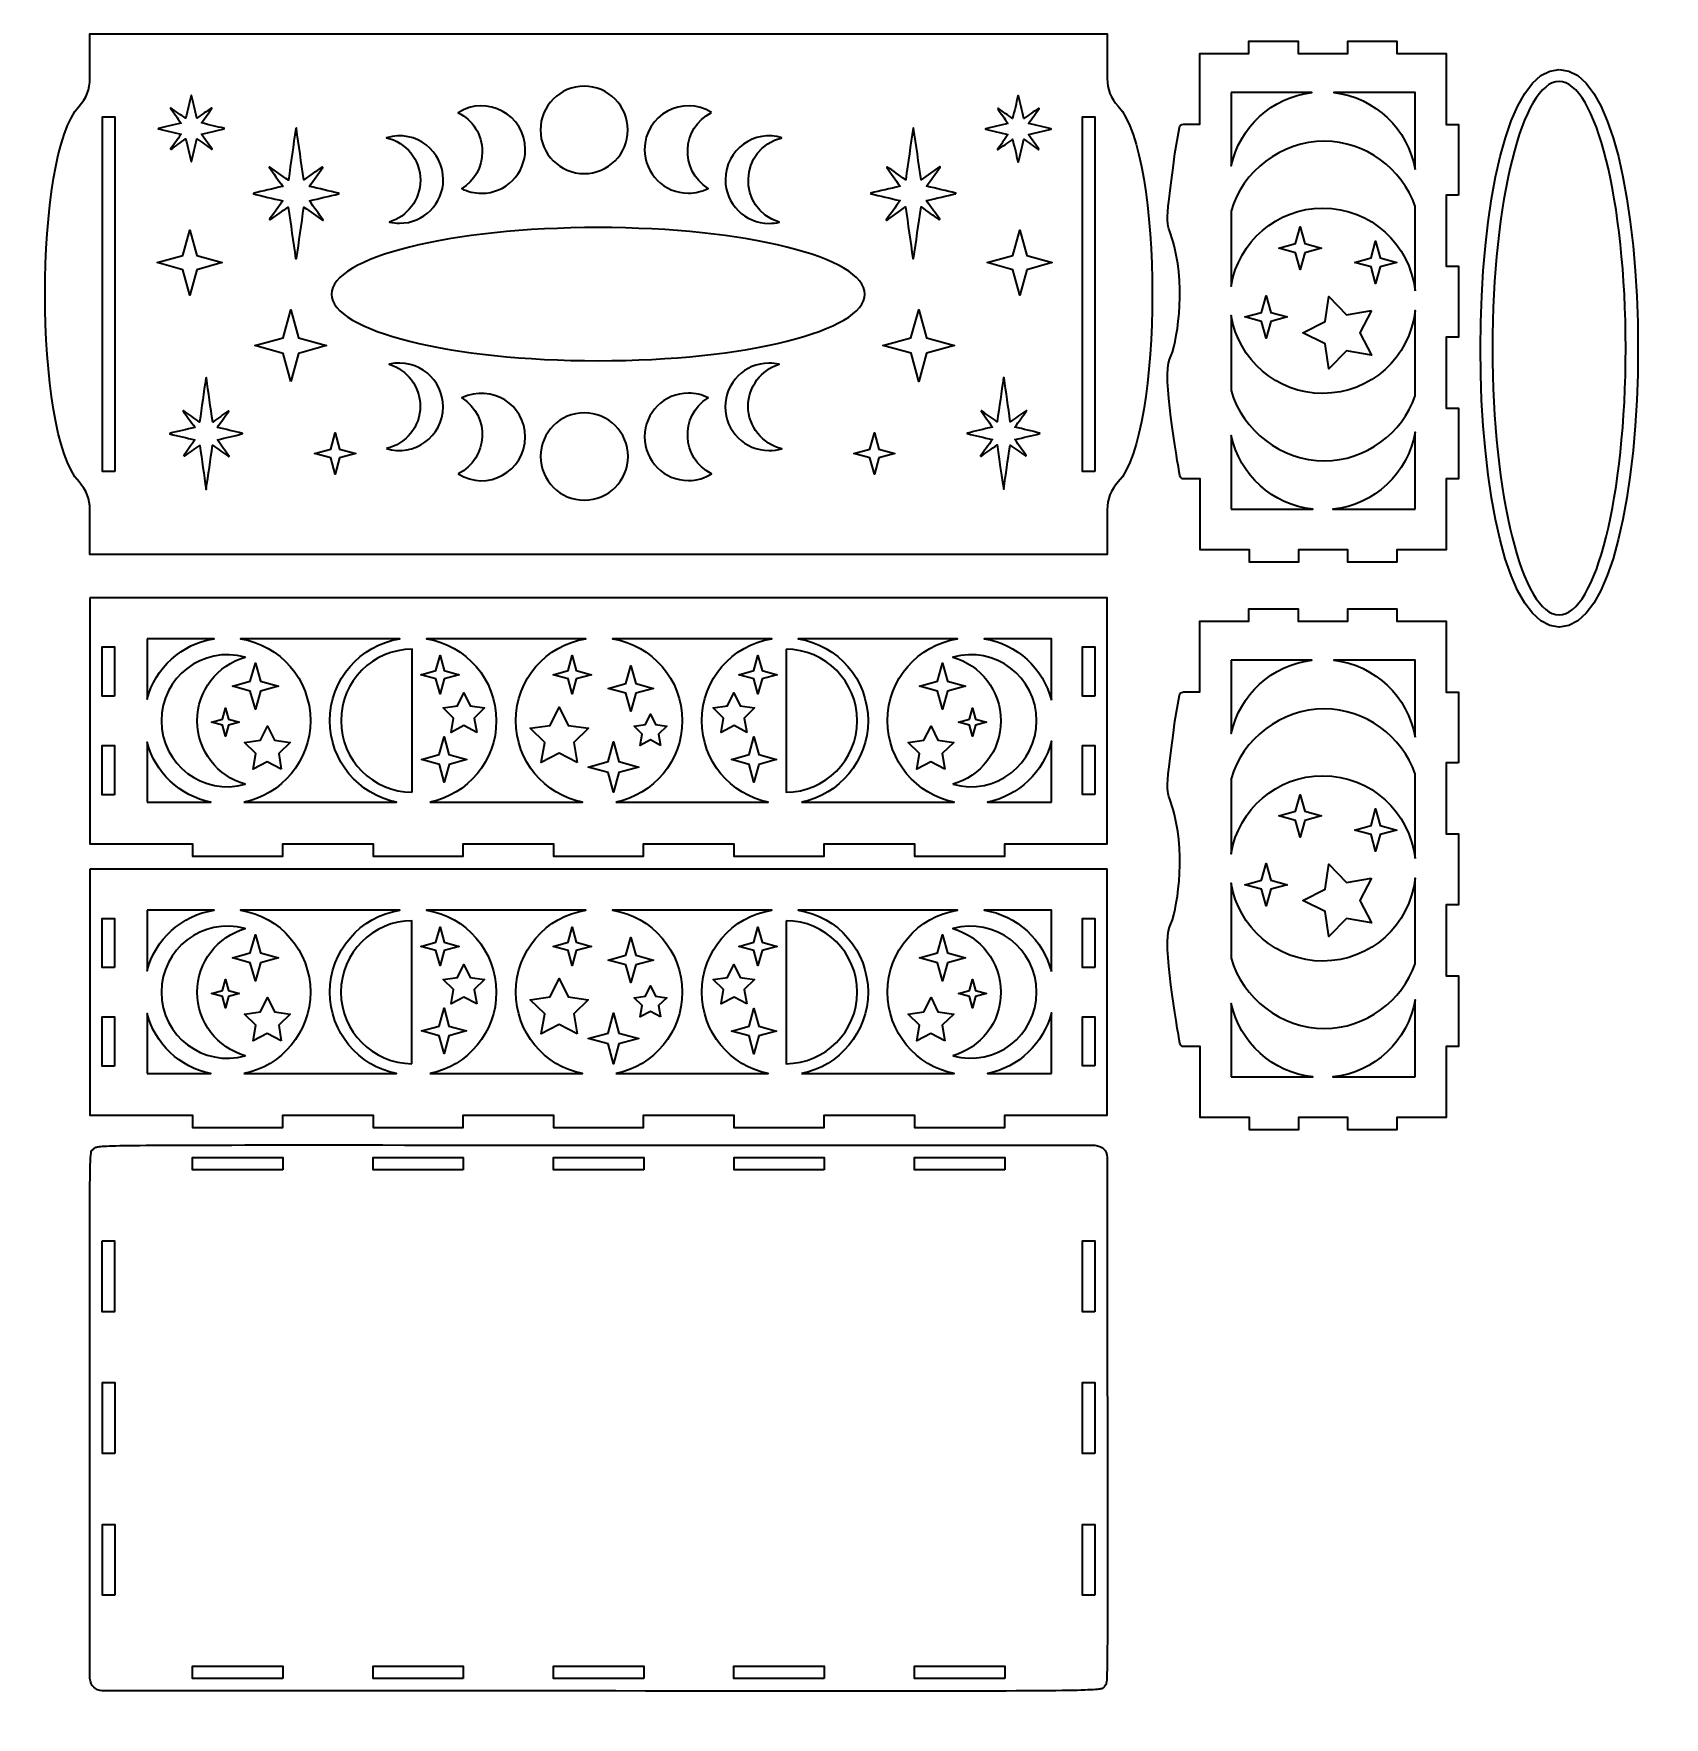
# Model space of a CAD drawing. Header units: inches. Extents: x 10 to 407, y -5 to 405.
import ezdxf

# ---------------------------------------------------------------- set-up
doc = ezdxf.new("R2010")
doc.units = ezdxf.units.IN
doc.header["$MEASUREMENT"] = 0
doc.layers.add('_U+0421_U+043B_U+043E_U+0439 1', color=7, linetype='Continuous')

msp = doc.modelspace()

# ---------------------------------------------------------------- linework, layer by layer
at = {"layer": '_U+0421_U+043B_U+043E_U+0439 1', "color": 250, "lineweight": 35, "true_color": 0x373435}
for points in [[(29.53, 298.49), (26.53, 298.49), (26.53, 384.92), (29.53, 384.92), (29.53, 298.49)], [(268.5, 298.49), (265.5, 298.49), (265.5, 384.92), (268.5, 384.92), (268.5, 298.49)], [(46.11, 351.08), (47.8, 357.29), (49.53, 351.08), (55.74, 349.39), (49.53, 347.66), (47.8, 341.45), (46.11, 347.66), (39.9, 349.39), (46.11, 351.08)], [(251.88, 347.66), (250.19, 341.45), (248.46, 347.66), (242.25, 349.39), (248.46, 351.08), (250.19, 357.29), (251.88, 351.08), (258.09, 349.39), (251.88, 347.66)], [(319.65, 351.79), (318.52, 347.73), (317.43, 351.79), (313.37, 352.88), (317.43, 354.01), (318.52, 358.07), (319.65, 354.01), (323.71, 352.88), (319.65, 351.79)], [(331.79, 349.43), (335.84, 350.56), (336.94, 354.61), (338.07, 350.56), (342.12, 349.43), (338.07, 348.33), (336.94, 344.28), (335.84, 348.33), (331.79, 349.43)], [(315.42, 336.13), (311.36, 335.03), (310.23, 330.98), (309.14, 335.03), (305.08, 336.13), (309.14, 337.26), (310.23, 341.31), (311.36, 337.26), (315.42, 336.13)], [(335.92, 337.71), (333.06, 332.28), (335.92, 326.85), (329.85, 327.87), (325.54, 323.5), (324.66, 329.6), (319.16, 332.28), (324.66, 335), (325.54, 341.1), (329.85, 336.69), (335.92, 337.71)], [(72.43, 320.39), (70.56, 327.24), (63.71, 329.14), (70.56, 331.01), (72.43, 337.86), (74.33, 331.01), (81.17, 329.14), (74.33, 327.24), (72.43, 320.39)], [(227.44, 327.27), (225.57, 320.43), (223.66, 327.27), (216.78, 329.14), (223.63, 331.01), (225.53, 337.86), (227.4, 331.01), (234.24, 329.14), (227.44, 327.27)], [(84.35, 301.77), (83.26, 297.81), (82.2, 301.77), (78.25, 302.86), (82.2, 303.92), (83.26, 307.87), (84.35, 303.92), (88.3, 302.86), (84.35, 301.77)], [(215.79, 301.77), (214.74, 297.81), (213.64, 301.77), (209.69, 302.86), (213.64, 303.92), (214.74, 307.87), (215.79, 303.92), (219.75, 302.86), (215.79, 301.77)], [(23.49, 267.69), (23.49, 207.68), (48.47, 207.68), (48.47, 204.68), (70.48, 204.68), (70.48, 207.68), (92.5, 207.68), (92.5, 204.68), (114.51, 204.68), (114.51, 207.68), (136.52, 207.68), (136.52, 204.68), (158.47, 204.68), (158.47, 207.68), (180.48, 207.68), (180.48, 204.68), (202.49, 204.68), (202.49, 207.68), (224.47, 207.68), (224.47, 204.68), (246.49, 204.68), (246.49, 207.68), (271.5, 207.68), (271.5, 267.69), (23.49, 267.69)], [(29.49, 243.7), (26.49, 243.7), (26.49, 255.69), (29.49, 255.69), (29.49, 243.7)], [(268.5, 243.7), (265.5, 243.7), (265.5, 255.69), (268.5, 255.69), (268.5, 243.7)], [(65.02, 244.9), (63.82, 240.49), (62.58, 244.9), (58.21, 246.1), (62.58, 247.33), (63.82, 251.71), (65.02, 247.33), (69.43, 246.1), (65.02, 244.9)], [(109.82, 247.9), (108.83, 244.23), (107.81, 247.9), (104.14, 248.88), (107.81, 249.91), (108.83, 253.58), (109.82, 249.91), (113.49, 248.88), (109.82, 247.9)], [(142.06, 247.9), (141.04, 244.23), (140.05, 247.9), (136.38, 248.88), (140.05, 249.91), (141.04, 253.58), (142.06, 249.91), (145.73, 248.88), (142.06, 247.9)], [(156.53, 244.4), (155.33, 240.07), (154.16, 244.4), (149.82, 245.57), (154.16, 246.77), (155.33, 251.11), (156.53, 246.77), (160.87, 245.57), (156.53, 244.4)], [(187.36, 247.9), (186.34, 244.23), (185.35, 247.9), (181.68, 248.88), (185.35, 249.91), (186.34, 253.58), (187.36, 249.91), (191.03, 248.88), (187.36, 247.9)], [(232.59, 244.9), (231.35, 240.49), (230.15, 244.9), (225.74, 246.1), (230.15, 247.33), (231.35, 251.71), (232.59, 247.33), (236.96, 246.1), (232.59, 244.9)], [(117.79, 234.84), (114.65, 236.5), (111.51, 234.84), (112.11, 238.34), (109.57, 240.81), (113.07, 241.3), (114.62, 244.48), (116.17, 241.3), (119.66, 240.81), (117.12, 238.34), (117.79, 234.84)], [(183.66, 234.84), (180.52, 236.5), (177.38, 234.84), (177.98, 238.34), (175.44, 240.81), (178.93, 241.3), (180.48, 244.48), (182.03, 241.3), (185.53, 240.81), (182.99, 238.34), (183.66, 234.84)], [(59.97, 237.35), (57.29, 236.61), (56.55, 233.93), (55.81, 236.61), (53.13, 237.35), (55.81, 238.09), (56.55, 240.77), (57.29, 238.09), (59.97, 237.35)], [(142.24, 227.54), (137.87, 229.83), (133.49, 227.54), (134.34, 232.41), (130.81, 235.87), (135.71, 236.57), (137.9, 241.02), (140.09, 236.57), (144.99, 235.87), (141.46, 232.41), (142.24, 227.54)], [(162.6, 231.7), (160.13, 233.01), (157.66, 231.7), (158.11, 234.46), (156.14, 236.4), (158.89, 236.78), (160.13, 239.29), (161.36, 236.78), (164.11, 236.4), (162.1, 234.46), (162.6, 231.7)], [(237.91, 238.09), (238.65, 240.77), (239.39, 238.09), (242.08, 237.35), (239.39, 236.61), (238.65, 233.93), (237.91, 236.61), (235.2, 237.35), (237.91, 238.09)], [(70.13, 225.88), (66.71, 227.68), (63.29, 225.88), (63.96, 229.69), (61.17, 232.37), (65.02, 232.94), (66.75, 236.4), (68.47, 232.94), (72.32, 232.37), (69.53, 229.69), (70.13, 225.88)], [(231.92, 225.88), (228.49, 227.68), (225.07, 225.88), (225.74, 229.69), (222.96, 232.37), (226.8, 232.94), (228.53, 236.4), (230.22, 232.94), (234.07, 232.37), (231.28, 229.69), (231.92, 225.88)], [(29.49, 219.67), (26.49, 219.67), (26.49, 231.67), (29.49, 231.67), (29.49, 219.67)], [(108.62, 229.45), (109.82, 233.79), (110.98, 229.45), (115.36, 228.25), (111.02, 227.05), (109.86, 222.71), (108.66, 227.05), (104.32, 228.25), (108.62, 229.45)], [(149.79, 225.11), (144.96, 226.41), (149.79, 227.75), (151.09, 232.59), (152.44, 227.75), (157.3, 226.41), (152.44, 225.11), (151.09, 220.27), (149.79, 225.11)], [(186.55, 227.05), (185.35, 222.71), (184.19, 227.05), (179.85, 228.25), (184.19, 229.45), (185.35, 233.79), (186.55, 229.45), (190.89, 228.25), (186.55, 227.05)], [(268.5, 219.71), (265.5, 219.71), (265.5, 231.7), (268.5, 231.7), (268.5, 219.71)], [(319.65, 213.4), (318.52, 209.34), (317.43, 213.4), (313.37, 214.49), (317.43, 215.62), (318.52, 219.67), (319.65, 215.62), (323.71, 214.49), (319.65, 213.4)], [(331.79, 211.03), (335.84, 212.16), (336.94, 216.22), (338.07, 212.16), (342.12, 211.03), (338.07, 209.94), (336.94, 205.88), (335.84, 209.94), (331.79, 211.03)], [(23.49, 201.51), (23.49, 141.5), (48.47, 141.5), (48.47, 138.5), (70.48, 138.5), (70.48, 141.5), (92.5, 141.5), (92.5, 138.5), (114.51, 138.5), (114.51, 141.5), (136.52, 141.5), (136.52, 138.5), (158.47, 138.5), (158.47, 141.5), (180.48, 141.5), (180.48, 138.5), (202.49, 138.5), (202.49, 141.5), (224.47, 141.5), (224.47, 138.5), (246.49, 138.5), (246.49, 141.5), (271.5, 141.5), (271.5, 201.51), (23.49, 201.51)], [(315.42, 197.73), (311.36, 196.64), (310.23, 192.58), (309.14, 196.64), (305.08, 197.73), (309.14, 198.86), (310.23, 202.92), (311.36, 198.86), (315.42, 197.73)], [(335.92, 199.32), (333.06, 193.89), (335.92, 188.45), (329.85, 189.48), (325.54, 185.1), (324.66, 191.21), (319.16, 193.89), (324.66, 196.6), (325.54, 202.71), (329.85, 198.3), (335.92, 199.32)], [(29.49, 177.52), (26.49, 177.52), (26.49, 189.51), (29.49, 189.51), (29.49, 177.52)], [(268.5, 177.52), (265.5, 177.52), (265.5, 189.51), (268.5, 189.51), (268.5, 177.52)], [(65.02, 178.68), (63.82, 174.27), (62.58, 178.68), (58.21, 179.88), (62.58, 181.12), (63.82, 185.49), (65.02, 181.12), (69.43, 179.88), (65.02, 178.68)], [(109.82, 181.68), (108.83, 178.01), (107.81, 181.68), (104.14, 182.67), (107.81, 183.69), (108.83, 187.36), (109.82, 183.69), (113.49, 182.67), (109.82, 181.68)], [(142.06, 181.68), (141.04, 178.01), (140.05, 181.68), (136.38, 182.67), (140.05, 183.69), (141.04, 187.36), (142.06, 183.69), (145.73, 182.67), (142.06, 181.68)], [(156.53, 178.19), (155.33, 173.85), (154.16, 178.19), (149.82, 179.35), (154.16, 180.55), (155.33, 184.89), (156.53, 180.55), (160.87, 179.35), (156.53, 178.19)], [(187.36, 181.68), (186.34, 178.01), (185.35, 181.68), (181.68, 182.67), (185.35, 183.69), (186.34, 187.36), (187.36, 183.69), (191.03, 182.67), (187.36, 181.68)], [(232.59, 178.68), (231.35, 174.27), (230.15, 178.68), (225.74, 179.88), (230.15, 181.12), (231.35, 185.49), (232.59, 181.12), (236.96, 179.88), (232.59, 178.68)], [(117.79, 168.66), (114.65, 170.32), (111.51, 168.66), (112.11, 172.16), (109.57, 174.63), (113.07, 175.12), (114.62, 178.29), (116.17, 175.12), (119.66, 174.63), (117.12, 172.16), (117.79, 168.66)], [(183.66, 168.66), (180.52, 170.32), (177.38, 168.66), (177.98, 172.16), (175.44, 174.63), (178.93, 175.12), (180.48, 178.29), (182.03, 175.12), (185.53, 174.63), (182.99, 172.16), (183.66, 168.66)], [(59.97, 171.17), (57.29, 170.43), (56.55, 167.71), (55.81, 170.43), (53.13, 171.17), (55.81, 171.91), (56.55, 174.59), (57.29, 171.91), (59.97, 171.17)], [(142.24, 161.36), (137.87, 163.65), (133.49, 161.36), (134.34, 166.23), (130.81, 169.69), (135.71, 170.39), (137.9, 174.84), (140.05, 170.39), (144.96, 169.69), (141.43, 166.23), (142.24, 161.36)], [(162.6, 165.49), (160.13, 166.79), (157.66, 165.49), (158.11, 168.24), (156.14, 170.18), (158.89, 170.57), (160.13, 173.07), (161.36, 170.57), (164.11, 170.18), (162.1, 168.24), (162.6, 165.49)], [(237.91, 171.91), (238.65, 174.59), (239.39, 171.91), (242.08, 171.17), (239.39, 170.43), (238.65, 167.71), (237.91, 170.43), (235.2, 171.17), (237.91, 171.91)], [(70.13, 159.67), (66.71, 161.47), (63.29, 159.67), (63.96, 163.48), (61.17, 166.19), (65.02, 166.76), (66.75, 170.22), (68.47, 166.76), (72.32, 166.19), (69.53, 163.48), (70.13, 159.67)], [(231.92, 159.67), (228.49, 161.47), (225.07, 159.67), (225.74, 163.48), (222.96, 166.19), (226.8, 166.76), (228.53, 170.22), (230.22, 166.76), (234.07, 166.19), (231.28, 163.48), (231.92, 159.67)], [(29.49, 153.49), (26.49, 153.49), (26.49, 165.49), (29.49, 165.49), (29.49, 153.49)], [(108.62, 163.27), (109.82, 167.6), (110.98, 163.27), (115.32, 162.07), (110.98, 160.9), (109.82, 156.56), (108.62, 160.9), (104.28, 162.07), (108.62, 163.27)], [(149.79, 158.89), (144.96, 160.2), (149.79, 161.54), (151.09, 166.37), (152.44, 161.54), (157.3, 160.2), (152.44, 158.89), (151.09, 154.06), (149.79, 158.89)], [(186.55, 160.87), (185.35, 156.53), (184.19, 160.87), (179.85, 162.03), (184.19, 163.23), (185.35, 167.57), (186.55, 163.23), (190.89, 162.03), (186.55, 160.87)], [(268.5, 153.53), (265.5, 153.53), (265.5, 165.52), (268.5, 165.52), (268.5, 153.53)], [(70.52, 128.2), (48.51, 128.2), (48.51, 131.2), (70.52, 131.2), (70.52, 128.2)], [(114.51, 128.2), (92.5, 128.2), (92.5, 131.2), (114.51, 131.2), (114.51, 128.2)], [(158.54, 128.2), (136.52, 128.2), (136.52, 131.2), (158.54, 131.2), (158.54, 128.2)], [(202.49, 128.2), (180.52, 128.2), (180.52, 131.2), (202.49, 131.2), (202.49, 128.2)], [(246.52, 128.2), (224.51, 128.2), (224.51, 131.2), (246.52, 131.2), (246.52, 128.2)], [(26.49, 110.91), (29.49, 110.91), (29.49, 93.63), (26.49, 93.63), (26.49, 110.91)], [(268.5, 93.63), (265.5, 93.63), (265.5, 110.91), (268.5, 110.91), (268.5, 93.63)], [(29.53, 59.06), (26.53, 59.06), (26.53, 76.34), (29.53, 76.34), (29.53, 59.06)], [(268.5, 59.06), (265.5, 59.06), (265.5, 76.34), (268.5, 76.34), (268.5, 59.06)], [(29.53, 24.48), (26.53, 24.48), (26.53, 41.77), (29.53, 41.77), (29.53, 24.48)], [(268.5, 24.48), (265.5, 24.48), (265.5, 41.77), (268.5, 41.77), (268.5, 24.48)], [(70.52, 4.2), (48.51, 4.2), (48.51, 7.2), (70.52, 7.2), (70.52, 4.2)], [(114.51, 4.2), (92.5, 4.2), (92.5, 7.2), (114.51, 7.2), (114.51, 4.2)], [(158.54, 4.2), (136.52, 4.2), (136.52, 7.2), (158.54, 7.2), (158.54, 4.2)], [(202.49, 4.2), (180.48, 4.2), (180.48, 7.2), (202.49, 7.2), (202.49, 4.2)], [(246.52, 4.2), (224.51, 4.2), (224.51, 7.2), (246.52, 7.2), (246.52, 4.2)]]:
    msp.add_lwpolyline(points, dxfattribs=at)
for points, knots in [([(274.18, 387.49), (272.38, 389.4), (271.5, 391.65), (271.5, 394.3), (271.5, 394.3), (271.5, 405.2), (271.5, 405.2), (271.5, 405.2), (23.49, 405.2), (23.49, 405.2), (23.49, 405.2), (23.49, 394.3), (23.49, 394.3), (23.49, 391.69), (22.61, 389.43), (20.81, 387.49), (9.78, 375.65), (9.76, 307.78), (20.81, 295.91), (22.61, 293.97), (23.49, 291.71), (23.49, 289.1), (23.49, 289.1), (23.49, 278.2), (23.49, 278.2), (23.49, 278.2), (271.5, 278.2), (271.5, 278.2), (271.5, 278.2), (271.5, 289.1), (271.5, 289.1), (271.5, 291.71), (272.38, 293.97), (274.18, 295.91), (285.21, 307.76), (285.23, 375.62), (274.18, 387.49)], [0, 0, 0, 0, 1, 1, 1, 2, 2, 2, 3, 3, 3, 4, 4, 4, 5, 5, 5, 6, 6, 6, 7, 7, 7, 8, 8, 8, 9, 9, 9, 10, 10, 10, 11, 11, 11, 12, 12, 12, 12]), ([(357.12, 365.8), (357.12, 365.8), (357.12, 383.08), (357.12, 383.08), (357.12, 383.08), (354.12, 383.08), (354.12, 383.08), (354.12, 383.08), (354.12, 400.37), (354.12, 400.37), (354.12, 400.37), (342.12, 400.37), (342.12, 400.37), (342.12, 400.37), (342.12, 403.37), (342.12, 403.37), (342.12, 403.37), (330.13, 403.37), (330.13, 403.37), (330.13, 403.37), (330.13, 400.37), (330.13, 400.37), (330.13, 400.37), (318.03, 400.37), (318.03, 400.37), (318.03, 400.37), (318.03, 403.4), (318.03, 403.4), (318.03, 403.4), (306.03, 403.4), (306.03, 403.4), (306.03, 403.4), (306.03, 400.4), (306.03, 400.4), (306.03, 400.4), (294.04, 400.4), (294.04, 400.4), (294.04, 400.4), (294.04, 383.12), (294.04, 383.12), (289.85, 383.12), (289.36, 383.35), (289.1, 382.31), (289.1, 382.31), (288.01, 375.99), (288.01, 375.99), (285.23, 355.63), (286.06, 360.47), (287.87, 353.24), (287.87, 353.24), (287.87, 353.24), (287.87, 353.2), (290.62, 342.74), (288.53, 329.47), (286.67, 325.75), (284.87, 322.17), (288.55, 301.26), (289.21, 297.46), (289.31, 296.94), (289.74, 296.65), (290.19, 296.65), (290.19, 296.65), (294.15, 296.65), (294.15, 296.65), (294.15, 296.65), (294.15, 279.36), (294.15, 279.36), (294.15, 279.36), (306.14, 279.36), (306.14, 279.36), (306.14, 279.36), (306.14, 276.37), (306.14, 276.37), (306.14, 276.37), (318.13, 276.37), (318.13, 276.37), (318.13, 276.37), (318.13, 279.36), (318.13, 279.36), (318.13, 279.36), (330.13, 279.36), (330.13, 279.36), (330.13, 279.36), (330.13, 276.37), (330.13, 276.37), (330.13, 276.37), (342.12, 276.37), (342.12, 276.37), (342.12, 276.37), (342.12, 279.36), (342.12, 279.36), (342.12, 279.36), (354.12, 279.36), (354.12, 279.36), (354.12, 279.36), (354.12, 296.65), (354.12, 296.65), (354.12, 296.65), (357.12, 296.65), (357.12, 296.65), (357.12, 296.65), (357.12, 313.94), (357.12, 313.94), (357.12, 313.94), (354.12, 313.94), (354.12, 313.94), (354.12, 313.94), (354.12, 331.22), (354.12, 331.22), (354.12, 331.22), (357.12, 331.22), (357.12, 331.22), (357.12, 331.22), (357.12, 348.51), (357.12, 348.51), (357.12, 348.51), (354.12, 348.51), (354.12, 348.51), (354.12, 348.51), (354.12, 365.8), (354.12, 365.8), (354.12, 365.8), (357.12, 365.8), (357.12, 365.8)], [0, 0, 0, 0, 1, 1, 1, 2, 2, 2, 3, 3, 3, 4, 4, 4, 5, 5, 5, 6, 6, 6, 7, 7, 7, 8, 8, 8, 9, 9, 9, 10, 10, 10, 11, 11, 11, 12, 12, 12, 13, 13, 13, 14, 14, 14, 15, 15, 15, 16, 16, 16, 17, 17, 17, 18, 18, 18, 19, 19, 19, 20, 20, 20, 21, 21, 21, 22, 22, 22, 23, 23, 23, 24, 24, 24, 25, 25, 25, 26, 26, 26, 27, 27, 27, 28, 28, 28, 29, 29, 29, 30, 30, 30, 31, 31, 31, 32, 32, 32, 33, 33, 33, 34, 34, 34, 35, 35, 35, 36, 36, 36, 37, 37, 37, 38, 38, 38, 39, 39, 39, 40, 40, 40, 41, 41, 41, 41]), ([(381.71, 396.49), (356.14, 396.49), (356.02, 260.53), (381.71, 260.53), (407.26, 260.53), (407.32, 396.49), (381.71, 396.49)], [0, 0, 0, 0, 1, 1, 1, 2, 2, 2, 2]), ([(40.15, 382.09), (41.95, 382.52), (43.74, 382.94), (45.68, 383.4), (44.8, 384.67), (43.96, 385.83), (43.11, 387.03), (43.11, 387.03), (43.14, 387.07), (43.18, 387.1), (44.38, 386.26), (45.54, 385.41), (46.81, 384.63), (47.27, 386.57), (47.7, 388.34), (48.12, 390.14), (48.12, 390.14), (48.26, 390.14), (48.26, 390.14), (48.68, 388.34), (49.11, 386.54), (49.57, 384.6), (50.76, 385.45), (51.93, 386.29), (53.09, 387.1), (53.09, 387.1), (53.2, 387), (53.2, 387), (52.39, 385.83), (51.58, 384.67), (50.69, 383.43), (52.6, 382.98), (54.4, 382.55), (56.2, 382.13), (56.2, 382.13), (56.2, 381.99), (56.2, 381.99), (54.4, 381.56), (52.6, 381.14), (50.69, 380.68), (51.61, 379.41), (52.42, 378.25), (53.27, 377.08), (53.23, 377.05), (53.23, 377.01), (53.2, 376.98), (52, 377.83), (50.84, 378.67), (49.57, 379.55), (49.11, 377.65), (48.68, 375.85), (48.26, 374.05), (48.26, 374.05), (48.12, 374.05), (48.12, 374.05), (47.7, 375.85), (47.27, 377.65), (46.81, 379.55), (45.58, 378.67), (44.41, 377.83), (43.25, 377.01), (43.22, 377.05), (43.18, 377.08), (43.14, 377.12), (43.96, 378.25), (44.8, 379.41), (45.68, 380.68), (43.78, 381.14), (41.98, 381.56), (40.15, 381.99), (40.15, 381.99), (40.15, 382.09), (40.15, 382.09)], [0, 0, 0, 0, 1, 1, 1, 2, 2, 2, 3, 3, 3, 4, 4, 4, 5, 5, 5, 6, 6, 6, 7, 7, 7, 8, 8, 8, 9, 9, 9, 10, 10, 10, 11, 11, 11, 12, 12, 12, 13, 13, 13, 14, 14, 14, 15, 15, 15, 16, 16, 16, 17, 17, 17, 18, 18, 18, 19, 19, 19, 20, 20, 20, 21, 21, 21, 22, 22, 22, 23, 23, 23, 24, 24, 24, 24]), ([(129.61, 376.94), (129.61, 371.05), (124.85, 366.29), (118.96, 366.29), (117.23, 366.29), (115.61, 366.68), (114.16, 367.42), (117.16, 369.32), (119.13, 372.64), (119.13, 376.45), (119.13, 380.61), (116.77, 384.21), (113.28, 385.94), (120.07, 390.37), (129.61, 385.53), (129.61, 376.94)], [0, 0, 0, 0, 1, 1, 1, 2, 2, 2, 3, 3, 3, 4, 4, 4, 5, 5, 5, 5]), ([(143.97, 392.39), (149.86, 392.39), (154.62, 387.63), (154.62, 381.74), (154.62, 375.85), (149.86, 371.09), (143.97, 371.09), (138.08, 371.09), (133.31, 375.85), (133.31, 381.74), (133.31, 387.63), (138.08, 392.39), (143.97, 392.39)], [0, 0, 0, 0, 1, 1, 1, 2, 2, 2, 3, 3, 3, 4, 4, 4, 4]), ([(175.05, 385.97), (167.66, 382.24), (167.16, 371.91), (174.17, 367.45), (172.72, 366.75), (171.1, 366.32), (169.37, 366.32), (163.48, 366.32), (158.71, 371.09), (158.71, 376.98), (158.71, 385.44), (168.07, 390.43), (175.05, 385.97)], [0, 0, 0, 0, 1, 1, 1, 2, 2, 2, 3, 3, 3, 4, 4, 4, 4]), ([(241.79, 382.02), (243.59, 382.45), (245.39, 382.87), (247.3, 383.33), (246.42, 384.6), (245.6, 385.73), (244.79, 386.89), (244.83, 386.93), (244.86, 386.96), (244.9, 387), (246.06, 386.19), (247.23, 385.37), (248.43, 384.49), (248.88, 386.43), (249.31, 388.23), (249.73, 390.03), (249.73, 390.03), (249.87, 390.03), (249.87, 390.03), (250.3, 388.27), (250.72, 386.47), (251.18, 384.53), (252.41, 385.41), (253.61, 386.26), (254.81, 387), (254.81, 387), (254.85, 386.96), (254.88, 386.93), (254.04, 385.73), (253.19, 384.53), (252.31, 383.29), (254.25, 382.83), (256.05, 382.41), (257.85, 381.99), (257.85, 381.99), (257.85, 381.88), (257.85, 381.88), (256.01, 381.46), (254.21, 381.04), (252.31, 380.58), (253.19, 379.34), (254.04, 378.18), (254.85, 377.01), (254.81, 376.98), (254.78, 376.94), (254.74, 376.91), (253.58, 377.75), (252.41, 378.57), (251.18, 379.45), (250.72, 377.54), (250.3, 375.74), (249.87, 373.94), (249.87, 373.94), (249.73, 373.94), (249.73, 373.94), (249.31, 375.74), (248.88, 377.54), (248.43, 379.45), (247.16, 378.53), (245.99, 377.72), (244.79, 376.87), (244.76, 376.91), (244.76, 376.94), (244.72, 376.98), (245.57, 378.14), (246.42, 379.31), (247.3, 380.58), (245.39, 381.04), (243.59, 381.46), (241.79, 381.88), (241.79, 381.88), (241.79, 382.02), (241.79, 382.02), (241.79, 382.02), (241.79, 382.02), (241.79, 382.02)], [0, 0, 0, 0, 1, 1, 1, 2, 2, 2, 3, 3, 3, 4, 4, 4, 5, 5, 5, 6, 6, 6, 7, 7, 7, 8, 8, 8, 9, 9, 9, 10, 10, 10, 11, 11, 11, 12, 12, 12, 13, 13, 13, 14, 14, 14, 15, 15, 15, 16, 16, 16, 17, 17, 17, 18, 18, 18, 19, 19, 19, 20, 20, 20, 21, 21, 21, 22, 22, 22, 23, 23, 23, 24, 24, 24, 25, 25, 25, 25]), ([(301.73, 390.84), (301.73, 390.84), (321.35, 390.84), (321.35, 390.84), (311.61, 389.68), (303.74, 382.41), (301.73, 372.96), (301.73, 372.96), (301.73, 390.84), (301.73, 390.84)], [0, 0, 0, 0, 1, 1, 1, 2, 2, 2, 3, 3, 3, 3]), ([(346.53, 372.11), (344.84, 381.95), (336.8, 389.68), (326.78, 390.84), (326.78, 390.84), (346.53, 390.84), (346.53, 390.84), (346.53, 390.84), (346.53, 372.11), (346.53, 372.11)], [0, 0, 0, 0, 1, 1, 1, 2, 2, 2, 3, 3, 3, 3]), ([(381.67, 263.49), (372.71, 263.49), (365.44, 292.63), (365.44, 328.51), (365.44, 364.42), (372.71, 393.52), (381.67, 393.52), (390.63, 393.52), (397.9, 364.42), (397.9, 328.51), (397.9, 292.59), (390.63, 263.49), (381.67, 263.49)], [0, 0, 0, 0, 1, 1, 1, 2, 2, 2, 3, 3, 3, 4, 4, 4, 4]), ([(63.32, 366.29), (65.65, 366.82), (67.98, 367.38), (70.48, 367.98), (69.36, 369.57), (68.26, 371.12), (67.17, 372.64), (67.2, 372.67), (67.24, 372.71), (67.27, 372.75), (68.76, 371.69), (70.24, 370.63), (71.86, 369.5), (72.5, 373.8), (73.06, 377.97), (73.66, 382.09), (73.7, 382.13), (73.77, 382.13), (73.8, 382.13), (74.4, 377.97), (75, 373.84), (75.6, 369.53), (77.19, 370.66), (78.63, 371.69), (80.08, 372.71), (80.08, 372.71), (80.22, 372.57), (80.22, 372.57), (79.16, 371.09), (78.11, 369.61), (76.98, 367.98), (79.45, 367.42), (81.77, 366.85), (84.14, 366.29), (84.14, 366.29), (84.14, 366.15), (84.14, 366.15), (81.81, 365.58), (79.45, 365.05), (76.98, 364.45), (78.14, 362.83), (79.23, 361.28), (80.33, 359.76), (80.29, 359.73), (80.26, 359.69), (80.22, 359.66), (78.74, 360.72), (77.26, 361.77), (75.64, 362.94), (75.04, 358.67), (74.44, 354.51), (73.84, 350.38), (73.77, 350.38), (73.73, 350.41), (73.62, 350.38), (73.02, 354.51), (72.43, 358.63), (71.83, 362.94), (70.31, 361.84), (68.86, 360.86), (67.45, 359.83), (67.42, 359.87), (67.35, 359.94), (67.27, 359.97), (68.33, 361.42), (69.36, 362.87), (70.48, 364.45), (68.02, 365.02), (65.69, 365.58), (63.32, 366.15), (63.32, 366.15), (63.32, 366.29), (63.32, 366.29)], [0, 0, 0, 0, 1, 1, 1, 2, 2, 2, 3, 3, 3, 4, 4, 4, 5, 5, 5, 6, 6, 6, 7, 7, 7, 8, 8, 8, 9, 9, 9, 10, 10, 10, 11, 11, 11, 12, 12, 12, 13, 13, 13, 14, 14, 14, 15, 15, 15, 16, 16, 16, 17, 17, 17, 18, 18, 18, 19, 19, 19, 20, 20, 20, 21, 21, 21, 22, 22, 22, 23, 23, 23, 24, 24, 24, 24]), ([(109.61, 369.64), (109.61, 363.75), (104.85, 358.99), (98.95, 358.99), (98.11, 358.99), (97.26, 359.09), (96.48, 359.27), (100.82, 360.61), (104, 364.63), (104.03, 369.46), (104.03, 374.51), (100.51, 378.74), (95.81, 379.84), (103.11, 381.92), (109.61, 376.47), (109.61, 369.64)], [0, 0, 0, 0, 1, 1, 1, 2, 2, 2, 3, 3, 3, 4, 4, 4, 5, 5, 5, 5]), ([(192.19, 379.8), (181.72, 377.38), (181.05, 362.53), (191.52, 359.23), (190.71, 359.06), (189.9, 358.95), (189.05, 358.95), (183.16, 358.95), (178.4, 363.71), (178.4, 369.61), (178.4, 376.97), (185.64, 381.91), (192.19, 379.8)], [0, 0, 0, 0, 1, 1, 1, 2, 2, 2, 3, 3, 3, 4, 4, 4, 4]), ([(234.6, 366.18), (232.23, 365.62), (229.91, 365.09), (227.44, 364.49), (228.56, 362.94), (229.62, 361.46), (230.65, 360.01), (230.61, 359.97), (230.54, 359.9), (230.47, 359.87), (229.06, 360.89), (227.61, 361.88), (226.1, 362.97), (225.46, 358.63), (224.9, 354.54), (224.3, 350.41), (224.26, 350.41), (224.19, 350.38), (224.12, 350.41), (223.52, 354.54), (222.92, 358.7), (222.32, 362.97), (220.7, 361.81), (219.22, 360.75), (217.73, 359.69), (217.7, 359.73), (217.66, 359.76), (217.63, 359.8), (218.72, 361.32), (219.82, 362.87), (220.98, 364.49), (218.51, 365.09), (216.15, 365.62), (213.82, 366.18), (213.82, 366.18), (213.82, 366.32), (213.82, 366.32), (216.15, 366.85), (218.51, 367.42), (220.98, 368.02), (219.85, 369.64), (218.79, 371.12), (217.73, 372.6), (217.73, 372.6), (217.88, 372.75), (217.88, 372.75), (219.32, 371.72), (220.77, 370.7), (222.36, 369.57), (222.96, 373.84), (223.56, 378), (224.16, 382.16), (224.19, 382.13), (224.26, 382.13), (224.3, 382.13), (224.9, 377.97), (225.5, 373.84), (226.1, 369.53), (227.68, 370.66), (229.2, 371.72), (230.68, 372.78), (230.72, 372.75), (230.75, 372.71), (230.79, 372.67), (229.69, 371.16), (228.6, 369.64), (227.44, 368.02), (229.91, 367.45), (232.27, 366.89), (234.6, 366.32), (234.6, 366.32), (234.6, 366.18), (234.6, 366.18)], [0, 0, 0, 0, 1, 1, 1, 2, 2, 2, 3, 3, 3, 4, 4, 4, 5, 5, 5, 6, 6, 6, 7, 7, 7, 8, 8, 8, 9, 9, 9, 10, 10, 10, 11, 11, 11, 12, 12, 12, 13, 13, 13, 14, 14, 14, 15, 15, 15, 16, 16, 16, 17, 17, 17, 18, 18, 18, 19, 19, 19, 20, 20, 20, 21, 21, 21, 22, 22, 22, 23, 23, 23, 24, 24, 24, 24]), ([(346.53, 342.48), (345.33, 353.84), (335.74, 362.69), (324.06, 362.69), (312.81, 362.69), (303.46, 354.47), (301.73, 343.68), (301.73, 343.68), (301.73, 361.91), (301.73, 361.91), (304.38, 371.65), (313.94, 378.99), (324.45, 378.99), (334.47, 378.99), (343.43, 372.18), (346.53, 363.18), (346.53, 363.18), (346.53, 342.48), (346.53, 342.48)], [0, 0, 0, 0, 1, 1, 1, 2, 2, 2, 3, 3, 3, 4, 4, 4, 5, 5, 5, 6, 6, 6, 6]), ([(147.39, 357.93), (183.3, 357.93), (212.41, 350.66), (212.41, 341.7), (212.41, 332.74), (183.27, 325.47), (147.39, 325.47), (111.48, 325.47), (82.37, 332.74), (82.37, 341.7), (82.37, 350.66), (111.48, 357.93), (147.39, 357.93)], [0, 0, 0, 0, 1, 1, 1, 2, 2, 2, 3, 3, 3, 4, 4, 4, 4]), ([(346.53, 316.87), (343.46, 307.83), (334.5, 301.06), (324.45, 301.06), (313.94, 301.1), (304.41, 308.47), (301.73, 318.17), (301.73, 318.17), (301.73, 336.51), (301.73, 336.51), (303.46, 325.72), (312.77, 317.5), (324.06, 317.5), (335.74, 317.5), (345.37, 326.35), (346.53, 337.71), (346.53, 337.71), (346.53, 316.87), (346.53, 316.87)], [0, 0, 0, 0, 1, 1, 1, 2, 2, 2, 3, 3, 3, 4, 4, 4, 5, 5, 5, 6, 6, 6, 6]), ([(95.78, 304.06), (100.51, 305.15), (104, 309.39), (104, 314.43), (104, 319.19), (100.82, 323.25), (96.45, 324.63), (103.59, 326.18), (109.57, 320.83), (109.57, 314.25), (109.57, 306.89), (102.33, 301.95), (95.78, 304.06)], [0, 0, 0, 0, 1, 1, 1, 2, 2, 2, 3, 3, 3, 4, 4, 4, 4]), ([(189.02, 303.57), (183.13, 303.57), (178.36, 308.33), (178.36, 314.22), (178.36, 320.11), (183.13, 324.87), (189.02, 324.87), (189.87, 324.87), (190.71, 324.77), (191.49, 324.59), (187.15, 323.25), (183.97, 319.19), (183.94, 314.4), (183.94, 309.35), (187.47, 305.12), (192.16, 304.02), (191.17, 303.74), (190.11, 303.57), (189.02, 303.57)], [0, 0, 0, 0, 1, 1, 1, 2, 2, 2, 3, 3, 3, 4, 4, 4, 5, 5, 5, 6, 6, 6, 6]), ([(60.64, 307.62), (58.67, 307.16), (56.66, 306.67), (54.54, 306.18), (55.53, 304.8), (56.48, 303.49), (57.4, 302.19), (57.36, 302.15), (57.33, 302.12), (57.29, 302.08), (56.02, 302.97), (54.79, 303.88), (53.38, 304.87), (52.85, 301.2), (52.32, 297.67), (51.82, 294.15), (51.81, 294.16), (51.79, 294.17), (51.78, 294.17), (51.78, 294.15), (51.78, 294.13), (51.79, 294.11), (51.77, 294.15), (51.77, 294.16), (51.78, 294.17), (51.29, 297.68), (50.8, 301.19), (50.27, 304.84), (48.97, 303.92), (47.77, 303.07), (46.53, 302.19), (46.46, 302.26), (46.43, 302.3), (46.35, 302.33), (47.24, 303.6), (48.12, 304.84), (49.07, 306.18), (46.99, 306.67), (44.98, 307.13), (42.97, 307.62), (42.97, 307.62), (42.97, 307.76), (42.97, 307.76), (44.94, 308.22), (46.95, 308.72), (49.07, 309.21), (48.08, 310.59), (47.13, 311.89), (46.21, 313.2), (46.21, 313.23), (46.25, 313.27), (46.28, 313.3), (47.55, 312.38), (48.82, 311.5), (50.2, 310.51), (50.73, 314.18), (51.22, 317.71), (51.72, 321.24), (51.79, 321.27), (51.82, 321.27), (51.86, 321.27), (52.39, 317.71), (52.88, 314.18), (53.41, 310.51), (54.75, 311.47), (55.99, 312.35), (57.22, 313.23), (57.26, 313.2), (57.29, 313.16), (57.33, 313.13), (56.41, 311.86), (55.53, 310.59), (54.54, 309.21), (56.62, 308.72), (58.63, 308.26), (60.64, 307.76), (60.64, 307.76), (60.64, 307.62), (60.64, 307.62)], [0, 0, 0, 0, 1, 1, 1, 2, 2, 2, 3, 3, 3, 4, 4, 4, 5, 5, 5, 6, 6, 6, 7, 7, 7, 8, 8, 8, 9, 9, 9, 10, 10, 10, 11, 11, 11, 12, 12, 12, 13, 13, 13, 14, 14, 14, 15, 15, 15, 16, 16, 16, 17, 17, 17, 18, 18, 18, 19, 19, 19, 20, 20, 20, 21, 21, 21, 22, 22, 22, 23, 23, 23, 24, 24, 24, 25, 25, 25, 26, 26, 26, 26]), ([(255.09, 307.69), (253.08, 307.23), (251.11, 306.74), (248.99, 306.25), (249.94, 304.87), (250.82, 303.64), (251.71, 302.4), (251.64, 302.33), (251.6, 302.3), (251.53, 302.26), (250.3, 303.11), (249.1, 303.99), (247.79, 304.91), (247.26, 301.2), (246.77, 297.71), (246.27, 294.18), (246.15, 294.18), (244.67, 304.82), (244.65, 304.94), (243.28, 303.95), (242.01, 303.04), (240.74, 302.15), (240.7, 302.19), (240.67, 302.22), (240.63, 302.26), (241.58, 303.57), (242.5, 304.87), (243.49, 306.25), (241.37, 306.74), (239.39, 307.23), (237.38, 307.69), (237.38, 307.69), (237.38, 307.83), (237.38, 307.83), (239.39, 308.29), (241.37, 308.79), (243.49, 309.28), (242.53, 310.66), (241.62, 311.93), (240.74, 313.2), (240.77, 313.23), (240.81, 313.27), (240.84, 313.3), (242.08, 312.42), (243.31, 311.54), (244.65, 310.59), (245.18, 314.25), (245.71, 317.78), (246.2, 321.35), (246.27, 321.31), (246.31, 321.31), (246.34, 321.31), (246.84, 317.78), (247.33, 314.25), (247.86, 310.59), (249.24, 311.57), (250.51, 312.46), (251.78, 313.37), (251.78, 313.34), (251.81, 313.3), (251.85, 313.27), (250.9, 311.96), (249.98, 310.66), (248.99, 309.28), (251.11, 308.79), (253.08, 308.29), (255.09, 307.83), (255.09, 307.83), (255.09, 307.69), (255.09, 307.69), (255.09, 307.69), (255.09, 307.69), (255.09, 307.69)], [0, 0, 0, 0, 1, 1, 1, 2, 2, 2, 3, 3, 3, 4, 4, 4, 5, 5, 5, 6, 6, 6, 7, 7, 7, 8, 8, 8, 9, 9, 9, 10, 10, 10, 11, 11, 11, 12, 12, 12, 13, 13, 13, 14, 14, 14, 15, 15, 15, 16, 16, 16, 17, 17, 17, 18, 18, 18, 19, 19, 19, 20, 20, 20, 21, 21, 21, 22, 22, 22, 23, 23, 23, 24, 24, 24, 24]), ([(113.28, 297.89), (120.66, 301.62), (121.17, 311.95), (114.16, 316.41), (121.4, 319.94), (129.61, 314.74), (129.61, 306.88), (129.61, 298.42), (120.26, 293.43), (113.28, 297.89)], [0, 0, 0, 0, 1, 1, 1, 2, 2, 2, 3, 3, 3, 3]), ([(169.37, 296.26), (163.48, 296.26), (158.71, 301.03), (158.71, 306.92), (158.71, 312.81), (163.48, 317.57), (169.37, 317.57), (171.1, 317.57), (172.72, 317.18), (174.17, 316.44), (167.11, 311.96), (167.71, 301.55), (175.05, 297.92), (173.43, 296.86), (171.45, 296.26), (169.37, 296.26)], [0, 0, 0, 0, 1, 1, 1, 2, 2, 2, 3, 3, 3, 4, 4, 4, 5, 5, 5, 5]), ([(144, 291.47), (138.11, 291.47), (133.35, 296.23), (133.35, 302.12), (133.35, 308.01), (138.11, 312.77), (144, 312.77), (149.9, 312.77), (154.66, 308.01), (154.66, 302.12), (154.66, 296.23), (149.9, 291.47), (144, 291.47)], [0, 0, 0, 0, 1, 1, 1, 2, 2, 2, 3, 3, 3, 4, 4, 4, 4]), ([(346.53, 289.24), (346.53, 289.24), (326.5, 289.24), (326.5, 289.24), (336.66, 290.3), (344.84, 298.06), (346.53, 308.01), (346.53, 308.01), (346.53, 289.24), (346.53, 289.24)], [0, 0, 0, 0, 1, 1, 1, 2, 2, 2, 3, 3, 3, 3]), ([(301.73, 289.28), (301.73, 289.28), (301.73, 307.2), (301.73, 307.2), (303.75, 297.63), (311.8, 290.3), (321.63, 289.28), (321.63, 289.28), (301.73, 289.28), (301.73, 289.28)], [0, 0, 0, 0, 1, 1, 1, 2, 2, 2, 3, 3, 3, 3]), ([(357.12, 227.4), (357.12, 227.4), (357.12, 244.69), (357.12, 244.69), (357.12, 244.69), (354.12, 244.69), (354.12, 244.69), (354.12, 244.69), (354.12, 261.97), (354.12, 261.97), (354.12, 261.97), (342.12, 261.97), (342.12, 261.97), (342.12, 261.97), (342.12, 264.97), (342.12, 264.97), (342.12, 264.97), (330.13, 264.97), (330.13, 264.97), (330.13, 264.97), (330.13, 261.97), (330.13, 261.97), (330.13, 261.97), (318.03, 261.97), (318.03, 261.97), (318.03, 261.97), (318.03, 265.01), (318.03, 265.01), (318.03, 265.01), (306.03, 265.01), (306.03, 265.01), (306.03, 265.01), (306.03, 262.01), (306.03, 262.01), (306.03, 262.01), (294.04, 262.01), (294.04, 262.01), (294.04, 262.01), (294.04, 244.72), (294.04, 244.72), (289.85, 244.72), (289.36, 244.95), (289.1, 243.91), (289.1, 243.91), (288.01, 237.6), (288.01, 237.6), (285.23, 217.23), (286.06, 222.08), (287.87, 214.84), (287.87, 214.84), (287.87, 214.84), (287.87, 214.81), (290.62, 204.34), (288.53, 191.08), (286.67, 187.36), (284.87, 183.77), (288.55, 162.86), (289.21, 159.07), (289.31, 158.54), (289.74, 158.26), (290.19, 158.26), (290.19, 158.26), (294.15, 158.26), (294.15, 158.26), (294.15, 158.26), (294.15, 140.97), (294.15, 140.97), (294.15, 140.97), (306.14, 140.97), (306.14, 140.97), (306.14, 140.97), (306.14, 137.97), (306.14, 137.97), (306.14, 137.97), (318.13, 137.97), (318.13, 137.97), (318.13, 137.97), (318.13, 140.97), (318.13, 140.97), (318.13, 140.97), (330.13, 140.97), (330.13, 140.97), (330.13, 140.97), (330.13, 137.97), (330.13, 137.97), (330.13, 137.97), (342.12, 137.97), (342.12, 137.97), (342.12, 137.97), (342.12, 140.97), (342.12, 140.97), (342.12, 140.97), (354.12, 140.97), (354.12, 140.97), (354.12, 140.97), (354.12, 158.26), (354.12, 158.26), (354.12, 158.26), (357.12, 158.26), (357.12, 158.26), (357.12, 158.26), (357.12, 175.54), (357.12, 175.54), (357.12, 175.54), (354.12, 175.54), (354.12, 175.54), (354.12, 175.54), (354.12, 192.83), (354.12, 192.83), (354.12, 192.83), (357.12, 192.83), (357.12, 192.83), (357.12, 192.83), (357.12, 210.11), (357.12, 210.11), (357.12, 210.11), (354.12, 210.11), (354.12, 210.11), (354.12, 210.11), (354.12, 227.4), (354.12, 227.4), (354.12, 227.4), (357.12, 227.4), (357.12, 227.4)], [0, 0, 0, 0, 1, 1, 1, 2, 2, 2, 3, 3, 3, 4, 4, 4, 5, 5, 5, 6, 6, 6, 7, 7, 7, 8, 8, 8, 9, 9, 9, 10, 10, 10, 11, 11, 11, 12, 12, 12, 13, 13, 13, 14, 14, 14, 15, 15, 15, 16, 16, 16, 17, 17, 17, 18, 18, 18, 19, 19, 19, 20, 20, 20, 21, 21, 21, 22, 22, 22, 23, 23, 23, 24, 24, 24, 25, 25, 25, 26, 26, 26, 27, 27, 27, 28, 28, 28, 29, 29, 29, 30, 30, 30, 31, 31, 31, 32, 32, 32, 33, 33, 33, 34, 34, 34, 35, 35, 35, 36, 36, 36, 37, 37, 37, 38, 38, 38, 39, 39, 39, 40, 40, 40, 41, 41, 41, 41]), ([(37.39, 257.7), (37.39, 257.7), (53.73, 257.7), (53.73, 257.7), (45.79, 256.43), (39.41, 250.58), (37.39, 242.92), (37.39, 242.92), (37.39, 257.7), (37.39, 257.7)], [0, 0, 0, 0, 1, 1, 1, 2, 2, 2, 3, 3, 3, 3]), ([(40.89, 237.7), (40.89, 248.2), (50.84, 256.08), (61.35, 253.19), (54.57, 251.28), (49.64, 245.07), (49.64, 237.7), (49.64, 230.33), (54.61, 224.12), (61.35, 222.21), (51.12, 219.33), (40.89, 227.01), (40.89, 237.7)], [0, 0, 0, 0, 1, 1, 1, 2, 2, 2, 3, 3, 3, 4, 4, 4, 4]), ([(61, 217.84), (70.24, 219.71), (77.22, 227.89), (77.22, 237.7), (77.22, 247.79), (69.85, 256.15), (60.18, 257.7), (60.18, 257.7), (99.02, 257.7), (99.02, 257.7), (89.36, 256.15), (81.99, 247.79), (81.99, 237.7), (81.99, 227.89), (88.94, 219.71), (98.21, 217.84), (98.21, 217.84), (61, 217.84), (61, 217.84)], [0, 0, 0, 0, 1, 1, 1, 2, 2, 2, 3, 3, 3, 4, 4, 4, 5, 5, 5, 6, 6, 6, 6]), ([(102.02, 220.27), (92.43, 220.31), (84.7, 228.11), (84.7, 237.7), (84.7, 247.3), (92.46, 255.09), (102.02, 255.13), (102.02, 255.13), (102.02, 220.27), (102.02, 220.27)], [0, 0, 0, 0, 1, 1, 1, 2, 2, 2, 3, 3, 3, 3]), ([(106.33, 217.84), (115.57, 219.71), (122.55, 227.89), (122.55, 237.7), (122.55, 247.79), (115.18, 256.15), (105.52, 257.7), (105.52, 257.7), (144.36, 257.7), (144.36, 257.7), (134.69, 256.15), (127.32, 247.79), (127.32, 237.7), (127.32, 227.89), (134.27, 219.71), (143.55, 217.84), (143.55, 217.84), (106.33, 217.84), (106.33, 217.84)], [0, 0, 0, 0, 1, 1, 1, 2, 2, 2, 3, 3, 3, 4, 4, 4, 5, 5, 5, 6, 6, 6, 6]), ([(151.66, 217.84), (160.9, 219.71), (167.89, 227.89), (167.89, 237.7), (167.89, 247.79), (160.51, 256.15), (150.85, 257.7), (150.85, 257.7), (189.69, 257.7), (189.69, 257.7), (180.02, 256.15), (172.65, 247.79), (172.65, 237.7), (172.65, 227.89), (179.6, 219.71), (188.84, 217.84), (188.84, 217.84), (151.66, 217.84), (151.66, 217.84)], [0, 0, 0, 0, 1, 1, 1, 2, 2, 2, 3, 3, 3, 4, 4, 4, 5, 5, 5, 6, 6, 6, 6]), ([(193.18, 255.13), (202.78, 255.09), (210.54, 247.3), (210.54, 237.7), (210.54, 228.11), (202.78, 220.31), (193.18, 220.27), (193.18, 220.27), (193.18, 255.13), (193.18, 255.13)], [0, 0, 0, 0, 1, 1, 1, 2, 2, 2, 3, 3, 3, 3]), ([(196.96, 217.84), (206.2, 219.71), (213.18, 227.89), (213.18, 237.7), (213.18, 247.79), (205.81, 256.15), (196.14, 257.7), (196.14, 257.7), (234.99, 257.7), (234.99, 257.7), (225.32, 256.15), (217.95, 247.79), (217.95, 237.7), (217.95, 227.89), (224.9, 219.71), (234.17, 217.84), (234.17, 217.84), (196.96, 217.84), (196.96, 217.84)], [0, 0, 0, 0, 1, 1, 1, 2, 2, 2, 3, 3, 3, 4, 4, 4, 5, 5, 5, 6, 6, 6, 6]), ([(233.86, 222.21), (240.63, 224.12), (245.57, 230.33), (245.57, 237.7), (245.57, 245.07), (240.59, 251.28), (233.86, 253.19), (244.08, 256.07), (254.28, 248.37), (254.28, 237.7), (254.28, 227.22), (244.34, 219.33), (233.86, 222.21)], [0, 0, 0, 0, 1, 1, 1, 2, 2, 2, 3, 3, 3, 4, 4, 4, 4]), ([(257.88, 242.71), (255.91, 250.47), (249.48, 256.43), (241.48, 257.7), (241.48, 257.7), (257.88, 257.7), (257.88, 257.7), (257.88, 257.7), (257.88, 242.71), (257.88, 242.71)], [0, 0, 0, 0, 1, 1, 1, 2, 2, 2, 3, 3, 3, 3]), ([(301.73, 252.45), (301.73, 252.45), (321.35, 252.45), (321.35, 252.45), (311.61, 251.28), (303.74, 244.02), (301.73, 234.56), (301.73, 234.56), (301.73, 252.45), (301.73, 252.45)], [0, 0, 0, 0, 1, 1, 1, 2, 2, 2, 3, 3, 3, 3]), ([(346.53, 233.72), (344.84, 243.56), (336.8, 251.28), (326.78, 252.45), (326.78, 252.45), (346.53, 252.45), (346.53, 252.45), (346.53, 252.45), (346.53, 233.72), (346.53, 233.72)], [0, 0, 0, 0, 1, 1, 1, 2, 2, 2, 3, 3, 3, 3]), ([(346.53, 204.08), (345.33, 215.44), (335.74, 224.3), (324.06, 224.3), (312.81, 224.3), (303.46, 216.08), (301.73, 205.28), (301.73, 205.28), (301.73, 223.52), (301.73, 223.52), (304.38, 233.26), (313.94, 240.59), (324.45, 240.59), (334.47, 240.59), (343.43, 233.79), (346.53, 224.79), (346.53, 224.79), (346.53, 204.08), (346.53, 204.08)], [0, 0, 0, 0, 1, 1, 1, 2, 2, 2, 3, 3, 3, 4, 4, 4, 5, 5, 5, 6, 6, 6, 6]), ([(37.39, 217.84), (37.39, 217.84), (37.39, 232.48), (37.39, 232.48), (39.37, 225.11), (45.37, 219.39), (52.92, 217.84), (52.92, 217.84), (37.39, 217.84), (37.39, 217.84)], [0, 0, 0, 0, 1, 1, 1, 2, 2, 2, 3, 3, 3, 3]), ([(257.88, 217.84), (257.88, 217.84), (253.96, 217.84), (242.29, 217.84), (249.91, 219.39), (255.98, 225.21), (257.88, 232.69), (257.88, 232.69), (257.88, 217.84), (257.88, 217.84)], [0, 0, 0, 0, 1, 1, 1, 2, 2, 2, 3, 3, 3, 3]), ([(346.53, 178.47), (343.46, 169.44), (334.5, 162.67), (324.45, 162.67), (313.94, 162.7), (304.41, 170.07), (301.73, 179.78), (301.73, 179.78), (301.73, 198.12), (301.73, 198.12), (303.46, 187.33), (312.77, 179.11), (324.06, 179.11), (335.74, 179.11), (345.37, 187.96), (346.53, 199.32), (346.53, 199.32), (346.53, 178.47), (346.53, 178.47)], [0, 0, 0, 0, 1, 1, 1, 2, 2, 2, 3, 3, 3, 4, 4, 4, 5, 5, 5, 6, 6, 6, 6]), ([(37.39, 191.52), (37.39, 191.52), (53.73, 191.52), (53.73, 191.52), (45.79, 190.25), (39.41, 184.4), (37.39, 176.74), (37.39, 176.74), (37.39, 191.52), (37.39, 191.52)], [0, 0, 0, 0, 1, 1, 1, 2, 2, 2, 3, 3, 3, 3]), ([(40.89, 171.52), (40.89, 182.01), (50.84, 189.9), (61.35, 187.01), (54.57, 185.1), (49.64, 178.89), (49.64, 171.52), (49.64, 164.15), (54.61, 157.94), (61.35, 156.03), (51.12, 153.15), (40.89, 160.83), (40.89, 171.52)], [0, 0, 0, 0, 1, 1, 1, 2, 2, 2, 3, 3, 3, 4, 4, 4, 4]), ([(61, 151.66), (70.24, 153.53), (77.22, 161.71), (77.22, 171.52), (77.22, 181.61), (69.85, 189.97), (60.18, 191.52), (60.18, 191.52), (99.02, 191.52), (99.02, 191.52), (89.36, 189.97), (81.99, 181.61), (81.99, 171.52), (81.99, 161.71), (88.94, 153.53), (98.21, 151.66), (98.21, 151.66), (61, 151.66), (61, 151.66)], [0, 0, 0, 0, 1, 1, 1, 2, 2, 2, 3, 3, 3, 4, 4, 4, 5, 5, 5, 6, 6, 6, 6]), ([(101.99, 154.09), (92.41, 154.15), (84.67, 161.94), (84.67, 171.52), (84.67, 181.12), (92.43, 188.91), (101.99, 188.95), (101.99, 188.95), (101.99, 154.09), (101.99, 154.09)], [0, 0, 0, 0, 1, 1, 1, 2, 2, 2, 3, 3, 3, 3]), ([(106.33, 151.66), (115.57, 153.53), (122.55, 161.71), (122.55, 171.52), (122.55, 181.61), (115.18, 189.97), (105.52, 191.52), (105.52, 191.52), (144.36, 191.52), (144.36, 191.52), (134.69, 189.97), (127.32, 181.61), (127.32, 171.52), (127.32, 161.71), (134.27, 153.53), (143.55, 151.66), (143.55, 151.66), (106.33, 151.66), (106.33, 151.66)], [0, 0, 0, 0, 1, 1, 1, 2, 2, 2, 3, 3, 3, 4, 4, 4, 5, 5, 5, 6, 6, 6, 6]), ([(151.66, 151.66), (160.9, 153.53), (167.89, 161.71), (167.89, 171.52), (167.89, 181.61), (160.51, 189.97), (150.85, 191.52), (150.85, 191.52), (189.69, 191.52), (189.69, 191.52), (180.02, 189.97), (172.65, 181.61), (172.65, 171.52), (172.65, 161.71), (179.6, 153.53), (188.84, 151.66), (188.84, 151.66), (151.66, 151.66), (151.66, 151.66)], [0, 0, 0, 0, 1, 1, 1, 2, 2, 2, 3, 3, 3, 4, 4, 4, 5, 5, 5, 6, 6, 6, 6]), ([(193.18, 188.95), (202.78, 188.91), (210.54, 181.12), (210.54, 171.52), (210.54, 161.92), (202.78, 154.13), (193.18, 154.09), (193.18, 154.09), (193.18, 188.95), (193.18, 188.95)], [0, 0, 0, 0, 1, 1, 1, 2, 2, 2, 3, 3, 3, 3]), ([(196.96, 151.66), (206.2, 153.53), (213.18, 161.71), (213.18, 171.52), (213.18, 181.61), (205.81, 189.97), (196.14, 191.52), (196.14, 191.52), (234.99, 191.52), (234.99, 191.52), (225.32, 189.97), (217.95, 181.61), (217.95, 171.52), (217.95, 161.71), (224.9, 153.53), (234.17, 151.66), (234.17, 151.66), (196.96, 151.66), (196.96, 151.66)], [0, 0, 0, 0, 1, 1, 1, 2, 2, 2, 3, 3, 3, 4, 4, 4, 5, 5, 5, 6, 6, 6, 6]), ([(233.86, 156.03), (240.63, 157.94), (245.57, 164.15), (245.57, 171.52), (245.57, 178.89), (240.59, 185.1), (233.86, 187.01), (244.08, 189.89), (254.28, 182.19), (254.28, 171.52), (254.28, 161.04), (244.34, 153.15), (233.86, 156.03)], [0, 0, 0, 0, 1, 1, 1, 2, 2, 2, 3, 3, 3, 4, 4, 4, 4]), ([(257.88, 176.53), (255.91, 184.29), (249.48, 190.25), (241.48, 191.52), (241.48, 191.52), (257.88, 191.52), (257.88, 191.52), (257.88, 191.52), (257.88, 176.53), (257.88, 176.53)], [0, 0, 0, 0, 1, 1, 1, 2, 2, 2, 3, 3, 3, 3]), ([(301.73, 150.88), (301.73, 150.88), (301.73, 168.8), (301.73, 168.8), (303.75, 159.23), (311.8, 151.9), (321.63, 150.88), (321.63, 150.88), (301.73, 150.88), (301.73, 150.88)], [0, 0, 0, 0, 1, 1, 1, 2, 2, 2, 3, 3, 3, 3]), ([(346.53, 150.85), (346.53, 150.85), (326.5, 150.85), (326.5, 150.85), (336.66, 151.91), (344.84, 159.67), (346.53, 169.62), (346.53, 169.62), (346.53, 150.85), (346.53, 150.85)], [0, 0, 0, 0, 1, 1, 1, 2, 2, 2, 3, 3, 3, 3]), ([(37.39, 151.66), (37.39, 151.66), (37.39, 166.3), (37.39, 166.3), (39.37, 158.93), (45.37, 153.21), (52.92, 151.66), (52.92, 151.66), (37.39, 151.66), (37.39, 151.66)], [0, 0, 0, 0, 1, 1, 1, 2, 2, 2, 3, 3, 3, 3]), ([(257.88, 151.66), (257.88, 151.66), (253.96, 151.66), (242.29, 151.66), (249.91, 153.21), (255.98, 159.03), (257.88, 166.51), (257.88, 166.51), (257.88, 151.66), (257.88, 151.66)], [0, 0, 0, 0, 1, 1, 1, 2, 2, 2, 3, 3, 3, 3]), ([(268.5, 134.2), (15.62, 134.2), (25.91, 134.65), (24.38, 133.31), (23.07, 131.82), (23.49, 141.36), (23.49, 4.2), (23.66, 2.34), (24.75, 1.36), (26.49, 1.2), (282.73, 1.2), (269.38, 0.67), (270.86, 2.36), (271.81, 3.78), (271.5, -5.26), (271.5, 131.2), (271.33, 133), (270.33, 134.03), (268.5, 134.2)], [0, 0, 0, 0, 1, 1, 1, 2, 2, 2, 3, 3, 3, 4, 4, 4, 5, 5, 5, 6, 6, 6, 6])]:
    msp.add_open_spline(points, degree=3, knots=knots, dxfattribs=at)

doc.saveas('drawing.dxf')
